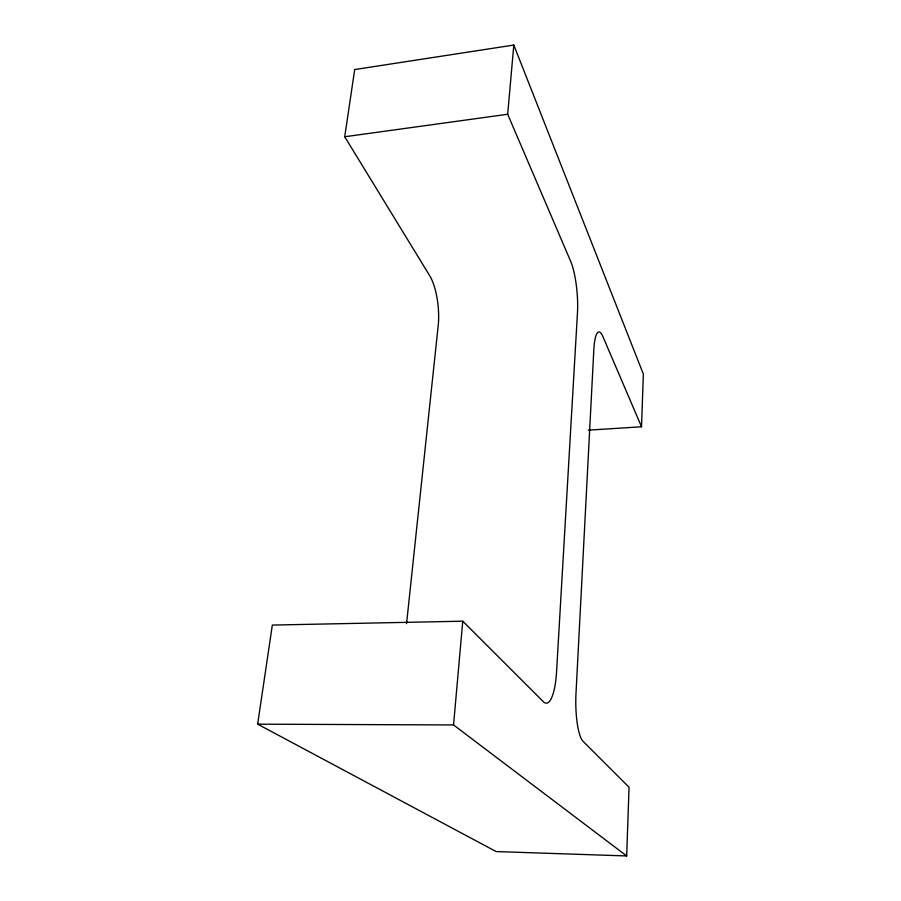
<?xml version="1.0" encoding="UTF-8"?>
<svg xmlns="http://www.w3.org/2000/svg" width="901" height="901" viewBox="0 0 901 901"><rect width="100%" height="100%" fill="white"/><g stroke="black" fill="none" stroke-linecap="round" stroke-linejoin="round"><path stroke-width="1.35" d="M406.554 623.661L438.201 325.61A37.121 12.276 84.1 0 0 429.676 275.672L344.723 136.761L354.69 69.557L513.807 45.05L507.68 114.258L570.626 261.234A38.383 8.717 85.2 0 1 577.462 313.019L556.57 671.662A43.124 11.15 89.1 0 1 543.438 701.755L462.754 621.194L272.339 625.069L257.652 724.167L496.136 851.569L626.679 855.95L629.056 787.249L583.082 741.343A38.822 8.909 89.4 0 1 575.998 693.353L593.838 349.532A34.553 7.219 86 0 1 602.915 336.614L641.523 426.781L588.252 430.16M641.523 426.781L643.348 374.106L513.807 45.05M626.679 855.95L453.552 724.956L462.754 621.194M344.723 136.761L507.68 114.258M257.652 724.167L453.552 724.956"/></g></svg>
